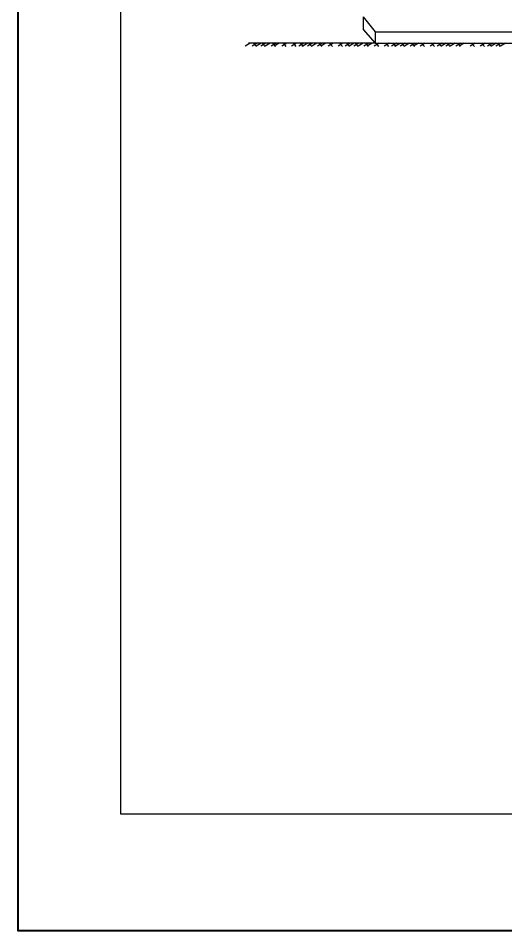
# Model space of a CAD drawing. Header units: inches. Extents: x 1693 to 10990, y 1878 to 5055.
# Drawn here: x 10017.3 to 10072.1, y 4328.7 to 4431.2 of the extents above; entities that cross this region are included whole.
import ezdxf

# ---------------------------------------------------------------- set-up
doc = ezdxf.new("R2010")
doc.units = ezdxf.units.IN
for name, color, linetype in [('Mastil metalico', 144, 'Continuous'), ('muro concreto', 102, 'Continuous'), ('P02', 2, 'Continuous')]:
    doc.layers.add(name, color=color, linetype=linetype)
doc.layers.add('MUROS-05', color=7, linetype='Continuous', lineweight=40)

msp = doc.modelspace()

# ---------------------------------------------------------------- linework, layer by layer
at = {"layer": 'Mastil metalico'}
for p, q in [((10056.102, 4431.405), (10057.444, 4429.704)), ((10056.102, 4431.405), (10056.102, 4429.977)), ((10056.102, 4429.977), (10057.444, 4428.429)), ((10057.444, 4429.704), (10057.444, 4428.429)), ((10057.444, 4428.429), (10074.558, 4428.429))]:
    msp.add_line(p, q, dxfattribs=at)
msp.add_lwpolyline([(10057.444, 4429.704), (10074.558, 4429.704)], dxfattribs=at)
at = {"layer": 'muro concreto'}
for p, q in [((10043.381, 4428.429), (10042.82, 4428.109)), ((10057.444, 4428.429), (10043.223, 4428.429)), ((10044.192, 4428.429), (10043.631, 4428.109)), ((10043.768, 4428.429), (10044.094, 4428.086)), ((10044.633, 4428.429), (10044.072, 4428.109)), ((10045.149, 4428.429), (10044.589, 4428.109)), ((10044.752, 4428.429), (10045.078, 4428.086)), ((10045.653, 4428.429), (10045.093, 4428.109)), ((10046.296, 4428.429), (10045.735, 4428.109)), ((10045.896, 4428.429), (10046.222, 4428.086)), ((10046.649, 4428.429), (10046.088, 4428.109)), ((10047.495, 4428.429), (10046.934, 4428.109)), ((10047.091, 4428.429), (10047.417, 4428.086)), ((10048.611, 4428.429), (10048.05, 4428.109)), ((10048.215, 4428.429), (10048.541, 4428.086)), ((10049.422, 4428.429), (10048.861, 4428.109)), ((10048.998, 4428.429), (10049.324, 4428.086)), ((10049.863, 4428.429), (10049.302, 4428.109)), ((10050.38, 4428.429), (10049.819, 4428.109)), ((10049.982, 4428.429), (10050.308, 4428.086)), ((10050.884, 4428.429), (10050.323, 4428.109)), ((10051.526, 4428.429), (10050.966, 4428.109)), ((10051.126, 4428.429), (10051.452, 4428.086)), ((10051.879, 4428.429), (10051.318, 4428.109)), ((10052.706, 4428.429), (10052.146, 4428.109)), ((10052.303, 4428.429), (10052.629, 4428.086)), ((10053.822, 4428.429), (10053.262, 4428.109)), ((10053.427, 4428.429), (10053.753, 4428.086)), ((10054.633, 4428.429), (10054.073, 4428.109)), ((10054.21, 4428.429), (10054.536, 4428.086)), ((10055.075, 4428.429), (10054.514, 4428.109)), ((10055.591, 4428.429), (10055.031, 4428.109)), ((10055.193, 4428.429), (10055.52, 4428.086)), ((10056.095, 4428.429), (10055.535, 4428.109)), ((10056.738, 4428.429), (10056.177, 4428.109)), ((10056.338, 4428.429), (10056.664, 4428.086)), ((10057.091, 4428.429), (10056.53, 4428.109)), ((10057.905, 4428.429), (10057.344, 4428.109)), ((10057.501, 4428.429), (10057.828, 4428.086)), ((10059.021, 4428.429), (10058.461, 4428.109)), ((10058.626, 4428.429), (10058.952, 4428.086)), ((10059.832, 4428.429), (10059.272, 4428.109)), ((10059.409, 4428.429), (10059.735, 4428.086)), ((10060.273, 4428.429), (10059.713, 4428.109)), ((10060.79, 4428.429), (10060.229, 4428.109)), ((10060.392, 4428.429), (10060.718, 4428.086)), ((10061.294, 4428.429), (10060.733, 4428.109)), ((10061.937, 4428.429), (10061.376, 4428.109)), ((10061.536, 4428.429), (10061.863, 4428.086)), ((10062.289, 4428.429), (10061.729, 4428.109)), ((10063.043, 4428.429), (10062.483, 4428.109)), ((10062.64, 4428.429), (10062.966, 4428.086)), ((10064.159, 4428.429), (10063.599, 4428.109)), ((10063.764, 4428.429), (10064.09, 4428.086)), ((10064.971, 4428.429), (10064.41, 4428.109)), ((10064.547, 4428.429), (10064.873, 4428.086)), ((10065.412, 4428.429), (10064.851, 4428.109)), ((10065.928, 4428.429), (10065.368, 4428.109)), ((10065.531, 4428.429), (10065.857, 4428.086)), ((10066.432, 4428.429), (10065.872, 4428.109)), ((10067.075, 4428.429), (10066.514, 4428.109)), ((10066.675, 4428.429), (10067.001, 4428.086)), ((10067.428, 4428.429), (10066.867, 4428.109)), ((10068.68, 4428.429), (10068.119, 4428.109)), ((10068.276, 4428.429), (10068.602, 4428.086)), ((10069.796, 4428.429), (10069.235, 4428.109)), ((10069.4, 4428.429), (10069.727, 4428.086)), ((10070.607, 4428.429), (10070.046, 4428.109)), ((10070.183, 4428.429), (10070.51, 4428.086)), ((10071.048, 4428.429), (10070.487, 4428.109)), ((10071.565, 4428.429), (10071.004, 4428.109)), ((10071.167, 4428.429), (10071.493, 4428.086)), ((10072.069, 4428.429), (10071.508, 4428.109))]:
    msp.add_line(p, q, dxfattribs=at)
at = {"layer": 'MUROS-05', "color": 4}
msp.add_lwpolyline([(10353.265, 4328.708), (10017.335, 4328.713), (10017.354, 4615.387), (10353.265, 4615.389)], close=True, dxfattribs=at)
at = {"layer": 'P02', "color": 4}
msp.add_lwpolyline([(10028.868, 4594.474), (10219.594, 4594.474), (10219.594, 4341.802), (10028.868, 4341.802)], close=True, dxfattribs=at)

doc.saveas('drawing.dxf')
